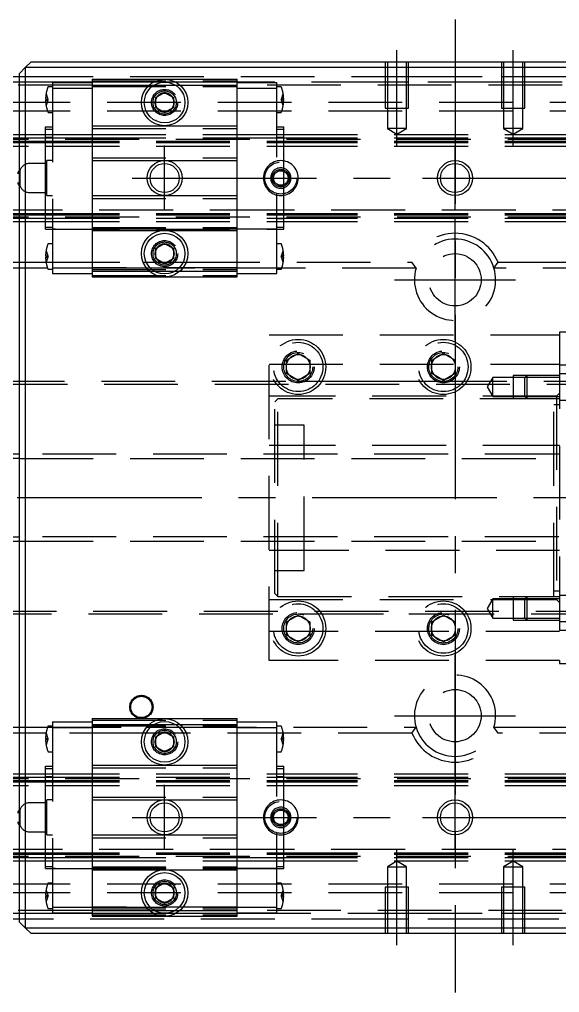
# Model space of a CAD drawing. Extents: x -18 to 1046, y -319 to 82.
# Drawn here: x 335 to 428, y -85.1 to 82.3 of the extents above; entities that cross this region are included whole.
import ezdxf

# ---------------------------------------------------------------- set-up
doc = ezdxf.new("R2010")
doc.units = 0
doc.linetypes.add('CENTER', pattern=[50.8, 31.75, -6.35, 6.35, -6.35])
doc.linetypes.add('DASHED', pattern=[19.05, 12.7, -6.35])
doc.layers.get('0').update_dxf_attribs({"linetype": 'CONTINUOUS'})
doc.layers.add('CENTER', color=1, linetype='CENTER')

msp = doc.modelspace()

# ---------------------------------------------------------------- linework, layer by layer
at = {"color": 7, "linetype": 'CONTINUOUS'}
for p, q in [((336, 74), (335, 73)), ((337, 75), (336, 74)), ((336, 74), (336, -74)), ((484, 74), (336, 74)), ((337, 75), (483, 75)), ((2, 72.5), (335, 72.5)), ((335, -73), (335, 73)), ((335, 71.5), (1, 71.5)), ((358.5, 68.87), (360, 69.73)), ((358.5, 67.13), (358.5, 68.87)), ((360, 69.73), (361.5, 68.87)), ((361.5, 68.87), (361.5, 67.13)), ((360, 66.27), (358.5, 67.13)), ((361.5, 67.13), (360, 66.27)), ((0, 62.5), (335, 62.5)), ((0, 61.32), (335, 61.32)), ((0, 61.1), (335, 61.1)), ((0, 48.9), (335, 48.9)), ((0, 48.68), (335, 48.68)), ((0, 47.5), (335, 47.5)), ((358.5, 42.87), (360, 43.73)), ((360, 43.73), (361.5, 42.87)), ((358.5, 41.13), (358.5, 42.87)), ((361.5, 42.87), (361.5, 41.13)), ((297.42, 40.5), (335, 40.5)), ((360, 40.27), (358.5, 41.13)), ((361.5, 41.13), (360, 40.27)), ((335, 39.5), (296.71, 39.5)), ((335, 7.5), (40.5, 7.5)), ((40.5, -7.5), (335, -7.5)), ((296.71, -39.5), (335, -39.5)), ((335, -40.5), (297.42, -40.5)), ((358.5, -41.13), (360, -40.27)), ((358.5, -42.87), (358.5, -41.13)), ((360, -40.27), (361.5, -41.13)), ((361.5, -41.13), (361.5, -42.87)), ((360, -43.73), (358.5, -42.87)), ((361.5, -42.87), (360, -43.73)), ((0, -47.5), (335, -47.5)), ((0, -48.68), (335, -48.68)), ((0, -48.9), (335, -48.9)), ((0, -61.1), (335, -61.1)), ((0, -61.32), (335, -61.32)), ((0, -62.5), (335, -62.5)), ((358.5, -67.13), (360, -66.27)), ((360, -66.27), (361.5, -67.13)), ((358.5, -68.87), (358.5, -67.13)), ((361.5, -67.13), (361.5, -68.87)), ((360, -69.73), (358.5, -68.87)), ((361.5, -68.87), (360, -69.73)), ((1, -71.5), (335, -71.5)), ((335, -72.5), (2, -72.5)), ((335, -73), (336, -74)), ((336, -74), (337, -75)), ((336, -74), (484, -74)), ((483, -75), (337, -75))]:
    msp.add_line(p, q, dxfattribs=at)
at = {"color": 3, "linetype": 'DASHED'}
for p, q in [((398, 75), (398, 67)), ((398.35, 75), (398.35, 67)), ((401.65, 67), (401.65, 75)), ((402, 67), (402, 75)), ((418, 75), (418, 67)), ((418.35, 75), (418.35, 67)), ((421.65, 67), (421.65, 75)), ((422, 67), (422, 75)), ((335, 72.5), (398, 72.5)), ((347.5, 72), (360, 72)), ((347.5, 72), (347.5, 71)), ((360, 72), (372.5, 72)), ((372.5, 71), (372.5, 72)), ((398, 72.5), (402, 72.5)), ((402, 72.5), (418, 72.5)), ((418, 72.5), (422, 72.5)), ((422, 72.5), (485, 72.5)), ((347.5, 71), (0.5, 71)), ((347.5, 71.5), (335, 71.5)), ((340.7, 70.7), (339.99, 70.7)), ((340.7, 71.45), (347.5, 71.45)), ((340.7, 71.45), (340.7, 70.45)), ((340.7, 70.45), (340.7, 39.55)), ((340.7, 70.45), (347.5, 70.45)), ((347.5, 71.75), (372.5, 71.75)), ((358.06, 71.5), (347.5, 71.5)), ((347.5, 71), (357.35, 71)), ((347.5, 71), (347.5, 64)), ((347.5, 70.75), (372.5, 70.75)), ((357.35, 71), (358.2, 71)), ((360, 71.5), (358.06, 71.5)), ((358.2, 71), (361.8, 71)), ((361.94, 71.5), (360, 71.5)), ((361.8, 71), (362.65, 71)), ((372.5, 71.5), (361.94, 71.5)), ((362.65, 71), (372.5, 71)), ((398, 71.5), (372.5, 71.5)), ((372.5, 71.45), (379.3, 71.45)), ((372.5, 64), (372.5, 71)), ((447.5, 71), (372.5, 71)), ((372.5, 70.45), (379.3, 70.45)), ((379.3, 70.45), (379.3, 71.45)), ((380.01, 70.7), (379.3, 70.7)), ((379.3, 39.55), (379.3, 70.45)), ((402, 71.5), (398, 71.5)), ((418, 71.5), (402, 71.5)), ((422, 71.5), (418, 71.5)), ((447.5, 71.5), (422, 71.5)), ((339.58, 69.5), (339.9, 68.6)), ((380.1, 68.6), (380.42, 69.5)), ((820, 68), (0, 68)), ((339.5, 68.6), (339.58, 68.6)), ((339.58, 68.4), (339.5, 68.4)), ((339.58, 68.6), (339.9, 68.6)), ((339.58, 68.6), (339.58, 68.4)), ((339.9, 68.4), (339.58, 67.5)), ((339.58, 68.4), (339.9, 68.4)), ((339.9, 68.6), (339.94, 68.5)), ((339.9, 68.4), (339.94, 68.5)), ((358, 68), (358.03, 68.35)), ((380.1, 68.6), (380.06, 68.5)), ((380.1, 68.4), (380.06, 68.5)), ((380.42, 68.6), (380.1, 68.6)), ((380.42, 67.5), (380.1, 68.4)), ((380.42, 68.4), (380.1, 68.4)), ((380.42, 68.4), (380.42, 68.6)), ((380.42, 68.6), (380.5, 68.6)), ((380.5, 68.4), (380.42, 68.4)), ((398, 67), (402, 67)), ((398.35, 67), (398.35, 63.5)), ((401.65, 63.5), (401.65, 67)), ((418, 67), (422, 67)), ((418.35, 67), (418.35, 63.5)), ((421.65, 63.5), (421.65, 67)), ((820, 66.5), (0, 66.5)), ((339.99, 66.3), (340.7, 66.3)), ((379.3, 66.3), (380.01, 66.3)), ((339.5, 63.43), (339.5, 63.82)), ((339.5, 63.82), (340.7, 63.82)), ((347.5, 64), (347.5, 63.5)), ((347.5, 64), (360, 64)), ((360, 64), (372.5, 64)), ((372.5, 63.5), (372.5, 64)), ((379.3, 63.82), (380.5, 63.82)), ((380.5, 63.43), (380.5, 63.82)), ((335, 62.5), (339.5, 62.5)), ((339.5, 61.03), (339.5, 63.43)), ((339.5, 63.43), (340.7, 63.43)), ((339.5, 62.5), (340.7, 62.5)), ((339.5, 62.01), (340.7, 62.01)), ((340.7, 62.5), (347.5, 62.5)), ((347.5, 63.5), (347.5, 58.5)), ((347.5, 63.5), (372.5, 63.5)), ((347.5, 62.5), (372.5, 62.5)), ((372.5, 58.5), (372.5, 63.5)), ((372.5, 62.5), (379.3, 62.5)), ((379.3, 63.43), (380.5, 63.43)), ((379.3, 62.5), (380.5, 62.5)), ((379.3, 62.01), (380.5, 62.01)), ((380.5, 61.03), (380.5, 63.43)), ((380.5, 62.5), (439.5, 62.5)), ((398.35, 63.5), (400, 62.55)), ((401.65, 63.5), (398.35, 63.5)), ((400, 62.55), (401.65, 63.5)), ((418.35, 63.5), (420, 62.55)), ((421.65, 63.5), (418.35, 63.5)), ((420, 62.55), (421.65, 63.5)), ((0, 61.91), (335, 61.91)), ((0, 61.7), (820, 61.7)), ((0, 61.26), (339.5, 61.26)), ((0, 60.5), (339.5, 60.5)), ((335, 61.91), (339.5, 61.91)), ((335, 61.32), (339.5, 61.32)), ((335, 61.1), (339.5, 61.1)), ((339.5, 61.91), (340.7, 61.91)), ((339.5, 61.32), (380.5, 61.32)), ((339.5, 61.26), (380.5, 61.26)), ((339.5, 61.1), (380.5, 61.1)), ((339.5, 57.5), (339.5, 61.03)), ((339.5, 60.5), (380.5, 60.5)), ((340.7, 61.91), (347.5, 61.91)), ((347.5, 61.91), (372.5, 61.91)), ((372.5, 61.91), (379.3, 61.91)), ((379.3, 61.91), (380.5, 61.91)), ((380.5, 61.91), (439.5, 61.91)), ((380.5, 61.32), (439.5, 61.32)), ((380.5, 61.26), (439.5, 61.26)), ((380.5, 61.1), (439.5, 61.1)), ((380.5, 48.97), (380.5, 61.03)), ((380.5, 60.5), (439.5, 60.5)), ((339.7, 57.5), (336.75, 57.5)), ((339.5, 52.5), (339.5, 57.5)), ((340.7, 58), (339.7, 58)), ((339.7, 55), (339.7, 58)), ((347.5, 58.5), (372.5, 58.5)), ((347.5, 58.5), (347.5, 58)), ((347.5, 58), (347.5, 52)), ((347.5, 58), (360, 58)), ((360, 58), (372.5, 58)), ((372.5, 58), (372.5, 58.5)), ((372.5, 52), (372.5, 58)), ((335.12, 55), (335.12, 56.39)), ((378.75, 55.72), (380, 56.44)), ((378.75, 54.28), (378.75, 55.72)), ((380, 56.44), (381.25, 55.72)), ((381.25, 55.72), (381.25, 54.28)), ((335.12, 53.61), (335.12, 55)), ((339.7, 52), (339.7, 55)), ((378.5, 55), (378.52, 55.22)), ((380, 53.56), (378.75, 54.28)), ((381.25, 54.28), (380, 53.56)), ((336.75, 52.5), (339.7, 52.5)), ((339.5, 48.97), (339.5, 52.5)), ((339.7, 52), (340.7, 52)), ((347.5, 52), (360, 52)), ((347.5, 52), (347.5, 51.5)), ((360, 52), (372.5, 52)), ((372.5, 51.5), (372.5, 52)), ((347.5, 51.5), (347.5, 46.5)), ((347.5, 51.5), (372.5, 51.5)), ((372.5, 46.5), (372.5, 51.5)), ((339.5, 49.5), (0, 49.5)), ((0, 48.74), (339.5, 48.74)), ((335, 48.9), (339.5, 48.9)), ((335, 48.68), (339.5, 48.68)), ((380.5, 49.5), (339.5, 49.5)), ((339.5, 46.57), (339.5, 48.97)), ((339.5, 48.9), (380.5, 48.9)), ((339.5, 48.74), (380.5, 48.74)), ((339.5, 48.68), (380.5, 48.68)), ((439.5, 49.5), (380.5, 49.5)), ((380.5, 46.57), (380.5, 48.97)), ((380.5, 48.9), (439.5, 48.9)), ((380.5, 48.74), (439.5, 48.74)), ((380.5, 48.68), (439.5, 48.68)), ((0, 48.3), (820, 48.3)), ((0, 48.09), (335, 48.09)), ((335, 48.09), (339.5, 48.09)), ((335, 47.5), (339.5, 47.5)), ((339.5, 48.09), (380.5, 48.09)), ((340.7, 47.99), (339.5, 47.99)), ((339.5, 47.5), (380.5, 47.5)), ((380.5, 47.99), (379.3, 47.99)), ((380.5, 48.09), (439.5, 48.09)), ((380.5, 47.5), (439.5, 47.5)), ((339.5, 46.18), (339.5, 46.57)), ((339.5, 46.57), (340.7, 46.57)), ((339.5, 46.18), (380.5, 46.18)), ((379.3, 46.18), (340.7, 46.18)), ((347.5, 46.5), (372.5, 46.5)), ((347.5, 46.5), (347.5, 46)), ((347.5, 46), (347.5, 39)), ((347.5, 46), (360, 46)), ((360, 46), (372.5, 46)), ((372.5, 46), (372.5, 46.5)), ((372.5, 39), (372.5, 46)), ((379.3, 46.57), (380.5, 46.57)), ((380.5, 46.18), (380.5, 46.57)), ((340.7, 43.7), (339.99, 43.7)), ((380.01, 43.7), (379.3, 43.7)), ((339.58, 42.5), (339.9, 41.6)), ((361.97, 42.33), (362, 42)), ((380.1, 41.6), (380.42, 42.5)), ((335, 40.5), (339.58, 40.5)), ((339.5, 41.6), (339.58, 41.6)), ((339.58, 41.4), (339.5, 41.4)), ((339.58, 41.6), (339.9, 41.6)), ((339.58, 41.6), (339.58, 41.4)), ((339.9, 41.4), (339.58, 40.5)), ((339.58, 41.4), (339.9, 41.4)), ((339.58, 40.5), (356.29, 40.5)), ((339.9, 41.6), (339.94, 41.5)), ((339.9, 41.4), (339.94, 41.5)), ((356.29, 40.5), (356.84, 40.5)), ((356.84, 40.5), (358.32, 40.5)), ((358.32, 40.5), (358.68, 40.5)), ((358.68, 40.5), (359.31, 40.5)), ((359.31, 40.5), (359.4, 40.5)), ((359.4, 40.5), (359.6, 40.5)), ((359.6, 40.5), (360.4, 40.5)), ((360.4, 40.5), (360.6, 40.5)), ((360.6, 40.5), (360.69, 40.5)), ((360.69, 40.5), (361.32, 40.5)), ((361.32, 40.5), (361.68, 40.5)), ((361.68, 40.5), (363.16, 40.5)), ((363.16, 40.5), (363.71, 40.5)), ((363.71, 40.5), (402.58, 40.5)), ((380.1, 41.6), (380.06, 41.5)), ((380.1, 41.4), (380.06, 41.5)), ((380.42, 41.6), (380.1, 41.6)), ((380.42, 40.5), (380.1, 41.4)), ((380.42, 41.4), (380.1, 41.4)), ((380.42, 41.4), (380.42, 41.6)), ((380.42, 41.6), (380.5, 41.6)), ((380.5, 41.4), (380.42, 41.4)), ((403.29, 39.5), (402.58, 40.5)), ((416.71, 39.5), (417.42, 40.5)), ((417.42, 40.5), (456.29, 40.5)), ((339.84, 39.5), (335, 39.5)), ((356.88, 39.5), (339.84, 39.5)), ((339.99, 39.3), (340.7, 39.3)), ((340.7, 39.55), (340.7, 38.55)), ((340.7, 39.55), (347.5, 39.55)), ((340.7, 38.55), (347.5, 38.55)), ((347.5, 39.55), (372.5, 39.55)), ((372.5, 39.55), (347.5, 39.55)), ((347.5, 39.25), (372.5, 39.25)), ((347.5, 39), (357.35, 39)), ((347.5, 39), (347.5, 38)), ((357.55, 39.5), (356.88, 39.5)), ((357.35, 39), (358.2, 39)), ((362.45, 39.5), (357.55, 39.5)), ((358.2, 39), (361.8, 39)), ((361.8, 39), (362.65, 39)), ((363.12, 39.5), (362.45, 39.5)), ((362.65, 39), (372.5, 39)), ((403.29, 39.5), (363.12, 39.5)), ((372.5, 39.55), (379.3, 39.55)), ((372.5, 38), (372.5, 39)), ((372.5, 38.55), (379.3, 38.55)), ((379.3, 38.55), (379.3, 39.55)), ((379.3, 39.3), (380.01, 39.3)), ((456.88, 39.5), (416.71, 39.5)), ((347.5, 38.25), (372.5, 38.25)), ((347.5, 38), (360, 38)), ((360, 38), (372.5, 38)), ((438, 28.5), (428, 28.5)), ((428, 28.5), (428, 28)), ((378, -28), (378, 28)), ((378, 28), (428, 28)), ((428, 28), (428, -28)), ((381, 23.65), (383, 24.81)), ((381, 23.65), (383, 24.81)), ((381, 21.35), (381, 23.65)), ((381, 21.35), (381, 23.65)), ((383, 24.81), (385, 23.65)), ((383, 24.81), (385, 23.65)), ((385, 23.65), (385, 21.35)), ((385, 23.65), (385, 21.35)), ((406, 23.65), (408, 24.81)), ((406, 23.65), (408, 24.81)), ((406, 21.35), (406, 23.65)), ((406, 21.35), (406, 23.65)), ((408, 24.81), (410, 23.65)), ((408, 24.81), (410, 23.65)), ((410, 23.65), (410, 21.35)), ((410, 23.65), (410, 21.35)), ((378, 23), (428, 23)), ((380.5, 22.5), (380.53, 22.91)), ((405.5, 22.5), (405.53, 22.91)), ((428, 22.87), (438, 22.87)), ((383, 20.19), (381, 21.35)), ((383, 20.19), (381, 21.35)), ((385, 21.35), (383, 20.19)), ((385, 21.35), (383, 20.19)), ((408, 20.19), (406, 21.35)), ((408, 20.19), (406, 21.35)), ((410, 21.35), (408, 20.19)), ((410, 21.35), (408, 20.19)), ((416.5, 20.7), (415.55, 19.05)), ((416.5, 17.4), (416.5, 20.7)), ((420, 20.7), (416.5, 20.7)), ((420, 21.05), (420, 17.05)), ((422.35, 21.05), (420, 21.05)), ((422, 20.7), (420, 20.7)), ((422.35, 21.05), (422, 20.7)), ((422, 17.4), (422, 20.7)), ((428, 20.7), (422, 20.7)), ((428, 20.7), (422, 20.7)), ((422.35, 21.05), (422.35, 17.05)), ((428, 21.05), (422.35, 21.05)), ((428, 21.05), (422.35, 21.05)), ((438, 21.3), (428, 21.3)), ((819, 20), (61.14, 20)), ((819.5, 19.5), (61.97, 19.5)), ((408, 20), (383, 20)), ((415.55, 19.05), (416.5, 17.4)), ((427.5, 17.5), (378, 17.5)), ((379.5, 17), (379, 16.5)), ((427, 17), (379.5, 17)), ((379.5, -17), (379.5, 17)), ((416.5, 17.4), (420, 17.4)), ((420, 17.4), (422, 17.4)), ((420, 17.05), (422.35, 17.05)), ((422, 17.4), (428, 17.4)), ((422, 17.4), (422.35, 17.05)), ((422, 17.4), (428, 17.4)), ((422.35, 17.05), (428, 17.05)), ((422.35, 17.05), (428, 17.05)), ((427, -17), (427, 17)), ((428, 18), (427.5, 17.5)), ((427.5, 17.5), (427.5, -17.5)), ((428, 16.8), (438, 16.8)), ((379, -16.5), (379, 16.5)), ((428, 16), (427, 16)), ((384, 12.5), (379, 12.5)), ((384, -12.5), (384, 12.5)), ((379, 9), (378, 9)), ((427.5, 9), (379, 9)), ((428, 9), (427.5, 9)), ((485, 7.5), (335, 7.5)), ((335, 6.75), (485, 6.75)), ((379, 7.5), (378, 7.5)), ((384, 7.5), (379, 7.5)), ((485, -6.75), (335, -6.75)), ((335, -7.5), (485, -7.5)), ((378, -7.5), (379, -7.5)), ((379, -7.5), (384, -7.5)), ((378, -9), (379, -9)), ((379, -9), (427.5, -9)), ((427.5, -9), (428, -9)), ((379, -12.5), (384, -12.5)), ((379, -16.5), (379.5, -17)), ((427, -16), (428, -16)), ((378, -17.5), (427.5, -17.5)), ((379.5, -17), (427, -17)), ((416.5, -17.4), (415.55, -19.05)), ((416.5, -20.7), (416.5, -17.4)), ((420, -17.4), (416.5, -17.4)), ((420, -17.05), (420, -21.05)), ((422.35, -17.05), (420, -17.05)), ((422, -17.4), (420, -17.4)), ((422.35, -17.05), (422, -17.4)), ((422, -20.7), (422, -17.4)), ((428, -17.4), (422, -17.4)), ((422.35, -17.05), (422.35, -21.05)), ((428, -17.05), (422.35, -17.05)), ((427.5, -17.5), (428, -18)), ((438, -16.8), (428, -16.8)), ((61.14, -20), (819, -20)), ((61.97, -19.5), (819.5, -19.5)), ((383, -20), (408, -20)), ((415.55, -19.05), (416.5, -20.7)), ((381, -21.35), (383, -20.19)), ((381, -21.35), (383, -20.19)), ((381, -23.65), (381, -21.35)), ((381, -23.65), (381, -21.35)), ((383, -20.19), (385, -21.35)), ((383, -20.19), (385, -21.35)), ((385, -21.35), (385, -23.65)), ((385, -21.35), (385, -23.65)), ((406, -21.35), (408, -20.19)), ((406, -21.35), (408, -20.19)), ((406, -23.65), (406, -21.35)), ((406, -23.65), (406, -21.35)), ((408, -20.19), (410, -21.35)), ((408, -20.19), (410, -21.35)), ((410, -21.35), (410, -23.65)), ((410, -21.35), (410, -23.65)), ((416.5, -20.7), (420, -20.7)), ((420, -20.7), (422, -20.7)), ((420, -21.05), (422.35, -21.05)), ((422, -20.7), (428, -20.7)), ((422, -20.7), (422.35, -21.05)), ((422, -20.7), (428, -20.7)), ((422.35, -21.05), (428, -21.05)), ((422.35, -21.05), (428, -21.05)), ((428, -21.3), (438, -21.3)), ((428, -23), (378, -23)), ((380.5, -22.5), (380.53, -22.09)), ((405.5, -22.5), (405.53, -22.09)), ((438, -22.87), (428, -22.87)), ((383, -24.81), (381, -23.65)), ((383, -24.81), (381, -23.65)), ((385, -23.65), (383, -24.81)), ((385, -23.65), (383, -24.81)), ((408, -24.81), (406, -23.65)), ((408, -24.81), (406, -23.65)), ((410, -23.65), (408, -24.81)), ((410, -23.65), (408, -24.81)), ((428, -28), (378, -28)), ((428, -28), (428, -28.5)), ((428, -28.5), (430, -28.5)), ((347.5, -38), (347.5, -39)), ((347.5, -38), (356, -38)), ((347.5, -38.25), (372.5, -38.25)), ((356, -38), (360, -38)), ((360, -38), (372.5, -38)), ((372.5, -39), (372.5, -38)), ((335, -39.5), (339.84, -39.5)), ((339.84, -39.5), (356.88, -39.5)), ((340.7, -39.3), (339.99, -39.3)), ((340.7, -38.55), (340.7, -39.55)), ((340.7, -38.55), (347.5, -38.55)), ((340.7, -39.55), (340.7, -70.45)), ((340.7, -39.55), (347.5, -39.55)), ((347.5, -39), (347.5, -46)), ((347.5, -39), (357.35, -39)), ((347.5, -39.25), (372.5, -39.25)), ((356.88, -39.5), (357.55, -39.5)), ((357.35, -39), (358.2, -39)), ((357.55, -39.5), (362.45, -39.5)), ((358.2, -39), (361.8, -39)), ((361.8, -39), (362.65, -39)), ((362.45, -39.5), (363.12, -39.5)), ((362.65, -39), (372.5, -39)), ((363.12, -39.5), (403.29, -39.5)), ((372.5, -38.55), (379.3, -38.55)), ((372.5, -46), (372.5, -39)), ((372.5, -39.55), (379.3, -39.55)), ((379.3, -39.55), (379.3, -38.55)), ((380.01, -39.3), (379.3, -39.3)), ((379.3, -70.45), (379.3, -39.55)), ((402.58, -40.5), (403.29, -39.5)), ((416.71, -39.5), (456.88, -39.5)), ((417.42, -40.5), (416.71, -39.5)), ((339.58, -40.5), (335, -40.5)), ((339.5, -41.4), (339.58, -41.4)), ((339.58, -41.6), (339.5, -41.6)), ((339.58, -40.5), (339.9, -41.4)), ((356.29, -40.5), (339.58, -40.5)), ((339.58, -41.4), (339.9, -41.4)), ((339.58, -41.4), (339.58, -41.6)), ((339.9, -41.6), (339.58, -42.5)), ((339.58, -41.6), (339.9, -41.6)), ((339.9, -41.4), (339.94, -41.5)), ((339.9, -41.6), (339.94, -41.5)), ((356.84, -40.5), (356.29, -40.5)), ((358.32, -40.5), (356.84, -40.5)), ((358, -42), (358.03, -41.65)), ((358.68, -40.5), (358.32, -40.5)), ((359.31, -40.5), (358.68, -40.5)), ((359.4, -40.5), (359.31, -40.5)), ((359.6, -40.5), (359.4, -40.5)), ((360.4, -40.5), (359.6, -40.5)), ((360.6, -40.5), (360.4, -40.5)), ((360.69, -40.5), (360.6, -40.5)), ((361.32, -40.5), (360.69, -40.5)), ((361.68, -40.5), (361.32, -40.5)), ((363.16, -40.5), (361.68, -40.5)), ((363.71, -40.5), (363.16, -40.5)), ((402.58, -40.5), (363.71, -40.5)), ((380.1, -41.4), (380.06, -41.5)), ((380.1, -41.6), (380.06, -41.5)), ((380.1, -41.4), (380.42, -40.5)), ((380.42, -41.4), (380.1, -41.4)), ((380.42, -42.5), (380.1, -41.6)), ((380.42, -41.6), (380.1, -41.6)), ((380.42, -41.6), (380.42, -41.4)), ((380.42, -41.4), (380.5, -41.4)), ((380.5, -41.6), (380.42, -41.6)), ((456.29, -40.5), (417.42, -40.5)), ((339.99, -43.7), (340.7, -43.7)), ((379.3, -43.7), (380.01, -43.7)), ((339.5, -46.57), (339.5, -46.18)), ((339.5, -46.18), (340.7, -46.18)), ((339.5, -46.57), (340.7, -46.57)), ((339.5, -48.97), (339.5, -46.57)), ((347.5, -46), (347.5, -46.5)), ((347.5, -46), (360, -46)), ((347.5, -46.5), (347.5, -51.5)), ((347.5, -46.5), (372.5, -46.5)), ((360, -46), (372.5, -46)), ((372.5, -46.5), (372.5, -46)), ((372.5, -51.5), (372.5, -46.5)), ((379.3, -46.18), (380.5, -46.18)), ((379.3, -46.57), (380.5, -46.57)), ((380.5, -46.57), (380.5, -46.18)), ((380.5, -48.97), (380.5, -46.57)), ((0, -48.09), (335, -48.09)), ((0, -48.3), (820, -48.3)), ((335, -47.5), (339.5, -47.5)), ((335, -48.09), (339.5, -48.09)), ((339.5, -47.5), (380.5, -47.5)), ((339.5, -47.99), (340.7, -47.99)), ((339.5, -48.09), (380.5, -48.09)), ((379.3, -47.99), (380.5, -47.99)), ((380.5, -47.5), (439.5, -47.5)), ((380.5, -48.09), (439.5, -48.09)), ((0, -48.74), (339.5, -48.74)), ((0, -49.5), (339.5, -49.5)), ((335, -48.68), (339.5, -48.68)), ((335, -48.9), (339.5, -48.9)), ((339.5, -48.68), (380.5, -48.68)), ((339.5, -48.74), (380.5, -48.74)), ((339.5, -48.9), (380.5, -48.9)), ((339.5, -52.5), (339.5, -48.97)), ((339.5, -49.5), (380.5, -49.5)), ((380.5, -48.68), (439.5, -48.68)), ((380.5, -48.74), (439.5, -48.74)), ((380.5, -48.9), (439.5, -48.9)), ((380.5, -61.03), (380.5, -48.97)), ((380.5, -49.5), (439.5, -49.5)), ((347.5, -51.5), (347.5, -52)), ((347.5, -51.5), (372.5, -51.5)), ((372.5, -52), (372.5, -51.5)), ((339.7, -52.5), (336.75, -52.5)), ((339.5, -57.5), (339.5, -52.5)), ((340.7, -52), (339.7, -52)), ((339.7, -55), (339.7, -52)), ((347.5, -52), (347.5, -58)), ((347.5, -52), (360, -52)), ((360, -52), (372.5, -52)), ((372.5, -58), (372.5, -52)), ((378.75, -54.28), (380, -53.56)), ((380, -53.56), (381.25, -54.28)), ((335.12, -55), (335.12, -53.61)), ((335.12, -56.39), (335.12, -55)), ((339.7, -58), (339.7, -55)), ((378.5, -55), (378.52, -54.75)), ((378.75, -55.72), (378.75, -54.28)), ((381.25, -54.28), (381.25, -55.72)), ((380, -56.44), (378.75, -55.72)), ((381.25, -55.72), (380, -56.44)), ((336.75, -57.5), (339.7, -57.5)), ((339.5, -61.03), (339.5, -57.5)), ((339.7, -58), (340.7, -58)), ((347.5, -58), (347.5, -58.5)), ((347.5, -58), (360, -58)), ((347.5, -58.5), (347.5, -63.5)), ((347.5, -58.5), (372.5, -58.5)), ((360, -58), (372.5, -58)), ((372.5, -58.5), (372.5, -58)), ((372.5, -63.5), (372.5, -58.5)), ((339.5, -60.5), (0, -60.5)), ((0, -61.26), (339.5, -61.26)), ((0, -61.7), (820, -61.7)), ((0, -61.91), (335, -61.91)), ((335, -61.1), (339.5, -61.1)), ((335, -61.32), (339.5, -61.32)), ((335, -61.91), (339.5, -61.91)), ((380.5, -60.5), (339.5, -60.5)), ((339.5, -63.43), (339.5, -61.03)), ((339.5, -61.1), (380.5, -61.1)), ((339.5, -61.26), (380.5, -61.26)), ((339.5, -61.32), (380.5, -61.32)), ((339.5, -61.91), (340.7, -61.91)), ((340.7, -61.91), (347.5, -61.91)), ((347.5, -61.91), (372.5, -61.91)), ((372.5, -61.91), (379.3, -61.91)), ((379.3, -61.91), (380.5, -61.91)), ((439.5, -60.5), (380.5, -60.5)), ((380.5, -63.43), (380.5, -61.03)), ((380.5, -61.1), (439.5, -61.1)), ((380.5, -61.26), (439.5, -61.26)), ((380.5, -61.32), (439.5, -61.32)), ((380.5, -61.91), (439.5, -61.91)), ((335, -62.5), (339.5, -62.5)), ((340.7, -62.01), (339.5, -62.01)), ((339.5, -62.5), (340.7, -62.5)), ((339.5, -63.82), (339.5, -63.43)), ((339.5, -63.43), (340.7, -63.43)), ((340.7, -62.5), (347.5, -62.5)), ((347.5, -62.5), (372.5, -62.5)), ((347.5, -63.5), (372.5, -63.5)), ((347.5, -63.5), (347.5, -64)), ((372.5, -62.5), (379.3, -62.5)), ((372.5, -64), (372.5, -63.5)), ((380.5, -62.01), (379.3, -62.01)), ((379.3, -62.5), (380.5, -62.5)), ((379.3, -63.43), (380.5, -63.43)), ((380.5, -62.5), (439.5, -62.5)), ((380.5, -63.82), (380.5, -63.43)), ((400, -62.55), (398.35, -63.5)), ((398.35, -63.5), (398.35, -67)), ((398.35, -63.5), (401.65, -63.5)), ((401.65, -63.5), (400, -62.55)), ((401.65, -67), (401.65, -63.5)), ((420, -62.55), (418.35, -63.5)), ((418.35, -63.5), (418.35, -67)), ((418.35, -63.5), (421.65, -63.5)), ((421.65, -63.5), (420, -62.55)), ((421.65, -67), (421.65, -63.5)), ((339.5, -63.82), (340.7, -63.82)), ((379.3, -63.82), (340.7, -63.82)), ((340.7, -63.82), (347.5, -63.82)), ((347.5, -63.82), (372.5, -63.82)), ((347.5, -64), (347.5, -71)), ((347.5, -64), (360, -64)), ((360, -64), (372.5, -64)), ((372.5, -63.82), (379.3, -63.82)), ((372.5, -71), (372.5, -64)), ((379.3, -63.82), (380.5, -63.82)), ((820, -66.5), (0, -66.5)), ((340.7, -66.3), (339.99, -66.3)), ((380.01, -66.3), (379.3, -66.3)), ((820, -68), (0, -68)), ((339.5, -68.4), (339.58, -68.4)), ((339.58, -68.6), (339.5, -68.6)), ((339.58, -67.5), (339.9, -68.4)), ((339.58, -68.4), (339.9, -68.4)), ((339.58, -68.4), (339.58, -68.6)), ((339.9, -68.6), (339.58, -69.5)), ((339.58, -68.6), (339.9, -68.6)), ((339.9, -68.4), (339.94, -68.5)), ((339.9, -68.6), (339.94, -68.5)), ((358, -68), (358.03, -67.65)), ((380.1, -68.4), (380.06, -68.5)), ((380.1, -68.6), (380.06, -68.5)), ((380.1, -68.4), (380.42, -67.5)), ((380.42, -68.4), (380.1, -68.4)), ((380.42, -69.5), (380.1, -68.6)), ((380.42, -68.6), (380.1, -68.6)), ((380.42, -68.6), (380.42, -68.4)), ((380.42, -68.4), (380.5, -68.4)), ((380.5, -68.6), (380.42, -68.6)), ((398, -67), (398, -75)), ((402, -67), (398, -67)), ((398.35, -67), (398.35, -75)), ((401.65, -75), (401.65, -67)), ((402, -75), (402, -67)), ((418, -67), (418, -75)), ((422, -67), (418, -67)), ((418.35, -67), (418.35, -75)), ((421.65, -75), (421.65, -67)), ((422, -75), (422, -67)), ((347.5, -71), (0.5, -71)), ((335, -71.5), (347.5, -71.5)), ((339.99, -70.7), (340.7, -70.7)), ((340.7, -70.45), (340.7, -71.45)), ((340.7, -70.45), (347.5, -70.45)), ((340.7, -71.45), (347.5, -71.45)), ((347.5, -70.45), (372.5, -70.45)), ((372.5, -70.45), (347.5, -70.45)), ((347.5, -70.75), (372.5, -70.75)), ((347.5, -71), (357.35, -71)), ((347.5, -71), (347.5, -72)), ((347.5, -71.5), (358.06, -71.5)), ((347.5, -71.75), (372.5, -71.75)), ((357.35, -71), (358.2, -71)), ((358.06, -71.5), (360, -71.5)), ((358.2, -71), (361.8, -71)), ((360, -71.5), (361.94, -71.5)), ((361.8, -71), (362.65, -71)), ((361.94, -71.5), (372.5, -71.5)), ((362.65, -71), (372.5, -71)), ((372.5, -70.45), (379.3, -70.45)), ((372.5, -72), (372.5, -71)), ((447.5, -71), (372.5, -71)), ((372.5, -71.45), (379.3, -71.45)), ((372.5, -71.5), (398, -71.5)), ((379.3, -71.45), (379.3, -70.45)), ((379.3, -70.7), (380.01, -70.7)), ((398, -71.5), (402, -71.5)), ((402, -71.5), (418, -71.5)), ((418, -71.5), (422, -71.5)), ((422, -71.5), (447.5, -71.5)), ((398, -72.5), (335, -72.5)), ((347.5, -72), (360, -72)), ((360, -72), (372.5, -72)), ((402, -72.5), (398, -72.5)), ((418, -72.5), (402, -72.5)), ((422, -72.5), (418, -72.5)), ((485, -72.5), (422, -72.5))]:
    msp.add_line(p, q, dxfattribs=at)
at = {"color": 3, "linetype": 'CONTINUOUS'}
for p, q in [((335, 6.75), (40.5, 6.75)), ((40.5, -6.75), (335, -6.75))]:
    msp.add_line(p, q, dxfattribs=at)
at = {"color": 7, "linetype": 'CONTINUOUS'}
for centre, radius in [((360, 68), 4), ((360, 68), 3.5), ((360, 55), 2.5), ((410, 55), 3), ((410, 55), 2.5), ((360, 42), 4), ((360, 42), 3.5), ((360, -42), 4), ((360, -42), 3.5), ((360, -55), 2.5), ((410, -55), 3), ((410, -55), 2.5), ((360, -68), 4), ((360, -68), 3.5)]:
    msp.add_circle(centre, radius, dxfattribs=at)
at = {"color": 3, "linetype": 'DASHED'}
for centre, radius in [((360, 68), 2.25), ((360, 68), 2), ((360, 68), 1.62), ((380, 55), 2.75), ((380, 55), 1.5), ((380, 55), 1.25), ((360, 42), 2.25), ((360, 42), 2), ((360, 42), 1.62), ((410, 37.5), 4.5), ((383, 22.5), 4.75), ((383, 22.5), 4.75), ((408, 22.5), 4.75), ((408, 22.5), 4.75), ((383, 22.5), 4.25), ((383, 22.5), 4.25), ((383, 22.5), 2.75), ((408, 22.5), 4.25), ((408, 22.5), 4.25), ((408, 22.5), 2.75), ((383, 22.5), 2.5), ((408, 22.5), 2.5), ((383, -22.5), 4.75), ((383, -22.5), 4.75), ((383, -22.5), 4.25), ((383, -22.5), 4.25), ((408, -22.5), 4.75), ((408, -22.5), 4.75), ((408, -22.5), 4.25), ((408, -22.5), 4.25), ((383, -22.5), 2.75), ((383, -22.5), 2.5), ((408, -22.5), 2.75), ((408, -22.5), 2.5), ((410, -37.5), 4.5), ((356, -36), 2), ((356, -36), 1.83), ((360, -42), 2.25), ((360, -42), 2), ((360, -42), 1.62), ((380, -55), 2.75), ((380, -55), 1.5), ((380, -55), 1.25), ((360, -68), 2.25), ((360, -68), 2), ((360, -68), 1.62)]:
    msp.add_circle(centre, radius, dxfattribs=at)
at = {"color": 3, "linetype": 'CONTINUOUS'}
for centre in [(360, 55), (360, -55)]:
    msp.add_circle(centre, 3, dxfattribs=at)
at = {"color": 3, "linetype": 'DASHED'}
for centre, radius, start, end in [((345.5, 68.5), 6, 159.1494, 170.4059), ((339.99, 70.6), 0.1, 90, 159.1494), ((380.01, 70.6), 0.1, 20.8506, 90), ((374.5, 68.5), 6, 9.5941, 20.8506), ((345.5, 68.5), 6, 170.4203, 179.0449), ((360, 68), 1.65, 155.38, 180), ((360, 68), 1.62, 141.8413, 158.1587), ((360, 68), 1.65, 144.62, 155.38), ((360, 68), 1.65, 95.38, 144.62), ((360, 68), 1.62, 98.1587, 141.8413), ((360, 68), 1.62, 81.8413, 98.1587), ((360, 68), 1.65, 84.62, 95.38), ((360, 68), 1.65, 35.38, 84.62), ((360, 68), 1.62, 38.1587, 81.8413), ((360, 68), 1.62, 21.8413, 38.1587), ((360, 68), 1.65, 24.62, 35.38), ((360, 68), 1.65, 335.38, 24.62), ((374.5, 68.5), 6, 0.9551, 9.5797), ((345.5, 68.5), 6, 180.9551, 189.5797), ((345.5, 68.5), 6, 189.5941, 200.8506), ((360, 68), 1.65, 180, 204.62), ((360, 68), 1.62, 158.1587, 201.8413), ((360, 68), 1.62, 201.8413, 218.1587), ((360, 68), 1.65, 204.62, 215.38), ((360, 68), 1.65, 215.38, 264.62), ((360, 68), 1.62, 218.1587, 261.8413), ((360, 68), 1.65, 275.38, 324.62), ((360, 68), 1.62, 278.1587, 321.8413), ((360, 68), 1.62, 321.8413, 338.1587), ((360, 68), 1.65, 324.62, 335.38), ((360, 68), 1.62, 0, 21.8413), ((360, 68), 1.62, 338.1587, 0), ((374.5, 68.5), 6, 339.1494, 350.4059), ((374.5, 68.5), 6, 350.4203, 359.0449), ((339.99, 66.4), 0.1, 200.8506, 270), ((360, 68), 1.62, 261.8413, 278.1587), ((360, 68), 1.65, 264.62, 275.38), ((380.01, 66.4), 0.1, 270, 339.1494), ((336.75, 55.75), 1.75, 90, 158.4596), ((380, 55), 3, 0, 180), ((335.4, 55.75), 0.7, 113.3901, 124.8499), ((380, 55), 1.75, 0, 180), ((335.4, 54.25), 0.7, 235.1501, 246.6201), ((336.75, 54.25), 1.75, 201.5404, 270), ((380, 55), 3, 180, 0), ((380, 55), 1.75, 180, 0), ((410, 37.5), 8, 22.0243, 157.9757), ((345.5, 41.5), 6, 159.1494, 170.4059), ((339.99, 43.6), 0.1, 90, 159.1494), ((360, 42), 1.65, 95.38, 144.62), ((360, 42), 1.62, 98.1587, 141.8413), ((360, 42), 1.62, 81.8413, 98.1587), ((360, 42), 1.65, 84.62, 95.38), ((360, 42), 1.65, 35.38, 84.62), ((360, 42), 1.62, 38.1587, 81.8413), ((380.01, 43.6), 0.1, 20.8506, 90), ((374.5, 41.5), 6, 9.5941, 20.8506), ((410, 37.5), 7, 16.6015, 163.3985), ((345.5, 41.5), 6, 170.4203, 179.0449), ((360, 42), 1.65, 155.38, 180), ((360, 42), 1.65, 180, 204.62), ((360, 42), 1.62, 158.1587, 201.8413), ((360, 42), 1.62, 141.8413, 158.1587), ((360, 42), 1.65, 144.62, 155.38), ((360, 42), 1.62, 21.8413, 38.1587), ((360, 42), 1.65, 24.62, 35.38), ((360, 42), 1.65, 335.38, 24.62), ((360, 42), 1.62, 0, 21.8413), ((360, 42), 1.62, 338.1587, 0), ((374.5, 41.5), 6, 0.9551, 9.5797), ((345.5, 41.5), 6, 180.9551, 189.5797), ((345.5, 41.5), 6, 189.5941, 200.8506), ((360, 42), 1.62, 201.8413, 218.1587), ((360, 42), 1.65, 204.62, 215.38), ((360, 42), 1.65, 215.38, 264.62), ((360, 42), 1.62, 218.1587, 261.8413), ((360, 42), 1.62, 261.8413, 278.1587), ((360, 42), 1.65, 264.62, 275.38), ((360, 42), 1.65, 275.38, 324.62), ((360, 42), 1.62, 278.1587, 321.8413), ((360, 42), 1.62, 321.8413, 338.1587), ((360, 42), 1.65, 324.62, 335.38), ((374.5, 41.5), 6, 339.1494, 350.4059), ((374.5, 41.5), 6, 350.4203, 359.0449), ((339.99, 39.4), 0.1, 200.8506, 270), ((380.01, 39.4), 0.1, 270, 339.1494), ((410, 37.5), 7, 163.3985, 16.6015), ((383, 22.5), 2.1, 137.7528, 162.2472), ((383, 22.5), 2.1, 102.2472, 137.7528), ((383, 22.5), 2.1, 77.7528, 102.2472), ((383, 22.5), 2.1, 42.2472, 77.7528), ((383, 22.5), 2.1, 17.7528, 42.2472), ((408, 22.5), 2.1, 137.7528, 162.2472), ((408, 22.5), 2.1, 102.2472, 137.7528), ((408, 22.5), 2.1, 77.7528, 102.2472), ((408, 22.5), 2.1, 42.2472, 77.7528), ((408, 22.5), 2.1, 17.7528, 42.2472), ((383, 22.5), 2.1, 162.2472, 180), ((383, 22.5), 2.1, 180, 197.7528), ((383, 22.5), 2.1, 197.7528, 222.2472), ((383, 22.5), 2.1, 317.7528, 342.2472), ((383, 22.5), 2.1, 342.2472, 17.7528), ((408, 22.5), 2.1, 162.2472, 180), ((408, 22.5), 2.1, 180, 197.7528), ((408, 22.5), 2.1, 197.7528, 222.2472), ((408, 22.5), 2.1, 317.7528, 342.2472), ((408, 22.5), 2.1, 342.2472, 17.7528), ((383, 22.5), 2.1, 222.2472, 257.7528), ((383, 22.5), 2.1, 257.7528, 282.2472), ((383, 22.5), 2.1, 282.2472, 317.7528), ((408, 22.5), 2.1, 222.2472, 257.7528), ((408, 22.5), 2.1, 257.7528, 282.2472), ((408, 22.5), 2.1, 282.2472, 317.7528), ((383, -22.5), 2.1, 137.7528, 162.2472), ((383, -22.5), 2.1, 102.2472, 137.7528), ((383, -22.5), 2.1, 77.7528, 102.2472), ((383, -22.5), 2.1, 42.2472, 77.7528), ((383, -22.5), 2.1, 17.7528, 42.2472), ((408, -22.5), 2.1, 137.7528, 162.2472), ((408, -22.5), 2.1, 102.2472, 137.7528), ((408, -22.5), 2.1, 77.7528, 102.2472), ((408, -22.5), 2.1, 42.2472, 77.7528), ((408, -22.5), 2.1, 17.7528, 42.2472), ((383, -22.5), 2.1, 162.2472, 180), ((383, -22.5), 2.1, 180, 197.7528), ((383, -22.5), 2.1, 197.7528, 222.2472), ((383, -22.5), 2.1, 317.7528, 342.2472), ((383, -22.5), 2.1, 342.2472, 17.7528), ((408, -22.5), 2.1, 162.2472, 180), ((408, -22.5), 2.1, 180, 197.7528), ((408, -22.5), 2.1, 197.7528, 222.2472), ((408, -22.5), 2.1, 317.7528, 342.2472), ((408, -22.5), 2.1, 342.2472, 17.7528), ((383, -22.5), 2.1, 222.2472, 257.7528), ((383, -22.5), 2.1, 257.7528, 282.2472), ((383, -22.5), 2.1, 282.2472, 317.7528), ((408, -22.5), 2.1, 222.2472, 257.7528), ((408, -22.5), 2.1, 257.7528, 282.2472), ((408, -22.5), 2.1, 282.2472, 317.7528), ((410, -37.5), 7, 343.3985, 196.6015), ((345.5, -41.5), 6, 159.1494, 170.4059), ((339.99, -39.4), 0.1, 90, 159.1494), ((380.01, -39.4), 0.1, 20.8506, 90), ((374.5, -41.5), 6, 9.5941, 20.8506), ((410, -37.5), 7, 196.6015, 343.3985), ((345.5, -41.5), 6, 170.4203, 179.0449), ((345.5, -41.5), 6, 180.9551, 189.5797), ((360, -42), 1.65, 155.38, 180), ((360, -42), 1.62, 158.1587, 201.8413), ((360, -42), 1.62, 141.8413, 158.1587), ((360, -42), 1.65, 144.62, 155.38), ((360, -42), 1.65, 95.38, 144.62), ((360, -42), 1.62, 98.1587, 141.8413), ((360, -42), 1.62, 81.8413, 98.1587), ((360, -42), 1.65, 84.62, 95.38), ((360, -42), 1.65, 35.38, 84.62), ((360, -42), 1.62, 38.1587, 81.8413), ((360, -42), 1.62, 21.8413, 38.1587), ((360, -42), 1.65, 24.62, 35.38), ((360, -42), 1.65, 335.38, 24.62), ((360, -42), 1.62, 0, 21.8413), ((374.5, -41.5), 6, 0.9551, 9.5797), ((374.5, -41.5), 6, 350.4203, 359.0449), ((410, -37.5), 8, 202.0243, 337.9757), ((345.5, -41.5), 6, 189.5941, 200.8506), ((360, -42), 1.65, 180, 204.62), ((360, -42), 1.62, 201.8413, 218.1587), ((360, -42), 1.65, 204.62, 215.38), ((360, -42), 1.65, 215.38, 264.62), ((360, -42), 1.62, 218.1587, 261.8413), ((360, -42), 1.65, 275.38, 324.62), ((360, -42), 1.62, 278.1587, 321.8413), ((360, -42), 1.62, 321.8413, 338.1587), ((360, -42), 1.65, 324.62, 335.38), ((360, -42), 1.62, 338.1587, 0), ((374.5, -41.5), 6, 339.1494, 350.4059), ((339.99, -43.6), 0.1, 200.8506, 270), ((360, -42), 1.62, 261.8413, 278.1587), ((360, -42), 1.65, 264.62, 275.38), ((380.01, -43.6), 0.1, 270, 339.1494), ((336.75, -54.25), 1.75, 90, 158.4596), ((380, -55), 3, 0, 180), ((380, -55), 1.75, 0, 180), ((335.4, -54.25), 0.7, 113.3901, 124.8499), ((380, -55), 3, 180, 0), ((380, -55), 1.75, 180, 0), ((335.4, -55.75), 0.7, 235.1501, 246.6201), ((336.75, -55.75), 1.75, 201.5404, 270), ((345.5, -68.5), 6, 159.1494, 170.4059), ((339.99, -66.4), 0.1, 90, 159.1494), ((360, -68), 1.65, 95.38, 144.62), ((360, -68), 1.62, 98.1587, 141.8413), ((360, -68), 1.62, 81.8413, 98.1587), ((360, -68), 1.65, 84.62, 95.38), ((360, -68), 1.65, 35.38, 84.62), ((360, -68), 1.62, 38.1587, 81.8413), ((380.01, -66.4), 0.1, 20.8506, 90), ((374.5, -68.5), 6, 9.5941, 20.8506), ((345.5, -68.5), 6, 170.4203, 179.0449), ((345.5, -68.5), 6, 180.9551, 189.5797), ((360, -68), 1.65, 155.38, 180), ((360, -68), 1.65, 180, 204.62), ((360, -68), 1.62, 158.1587, 201.8413), ((360, -68), 1.62, 141.8413, 158.1587), ((360, -68), 1.65, 144.62, 155.38), ((360, -68), 1.62, 201.8413, 218.1587), ((360, -68), 1.62, 21.8413, 38.1587), ((360, -68), 1.62, 321.8413, 338.1587), ((360, -68), 1.65, 24.62, 35.38), ((360, -68), 1.65, 335.38, 24.62), ((360, -68), 1.62, 0, 21.8413), ((360, -68), 1.62, 338.1587, 0), ((374.5, -68.5), 6, 0.9551, 9.5797), ((374.5, -68.5), 6, 350.4203, 359.0449), ((345.5, -68.5), 6, 189.5941, 200.8506), ((360, -68), 1.65, 204.62, 215.38), ((360, -68), 1.65, 215.38, 264.62), ((360, -68), 1.62, 218.1587, 261.8413), ((360, -68), 1.62, 261.8413, 278.1587), ((360, -68), 1.65, 264.62, 275.38), ((360, -68), 1.65, 275.38, 324.62), ((360, -68), 1.62, 278.1587, 321.8413), ((360, -68), 1.65, 324.62, 335.38), ((374.5, -68.5), 6, 339.1494, 350.4059), ((339.99, -70.6), 0.1, 200.8506, 270), ((380.01, -70.6), 0.1, 270, 339.1494)]:
    msp.add_arc(centre, radius, start, end, dxfattribs=at)
at = {"color": 7, "linetype": 'CONTINUOUS'}
for centre, start, end in [((335.4, 55.75), 124.8499, 180), ((335.4, 54.25), 180, 235.1501), ((335.4, -54.25), 124.8499, 180), ((335.4, -55.75), 180, 235.1501)]:
    msp.add_arc(centre, 0.7, start, end, dxfattribs=at)
at = {"layer": 'CENTER', "color": 1, "linetype": 'CENTER'}
for p, q in [((410, 82.29), (410, -85.14)), ((400, 60.55), (400, 77)), ((420, 60.55), (420, 77)), ((360, 49.4), (360, 60.6)), ((410, 49.4), (410, 60.6)), ((354.4, 55), (454.4, 55)), ((404.4, 55), (415.6, 55)), ((410, 27.1), (410, 47.9)), ((399.6, 37.5), (420.4, 37.5)), ((874.38, 0), (-11.2, 0)), ((410, -47.9), (410, -27.1)), ((399.6, -37.5), (420.4, -37.5)), ((360, -60.6), (360, -49.4)), ((410, -60.6), (410, -49.4)), ((354.4, -55), (454.4, -55)), ((404.4, -55), (415.6, -55)), ((400, -77), (400, -60.55)), ((420, -77), (420, -60.55))]:
    msp.add_line(p, q, dxfattribs=at)

doc.saveas('drawing.dxf')
